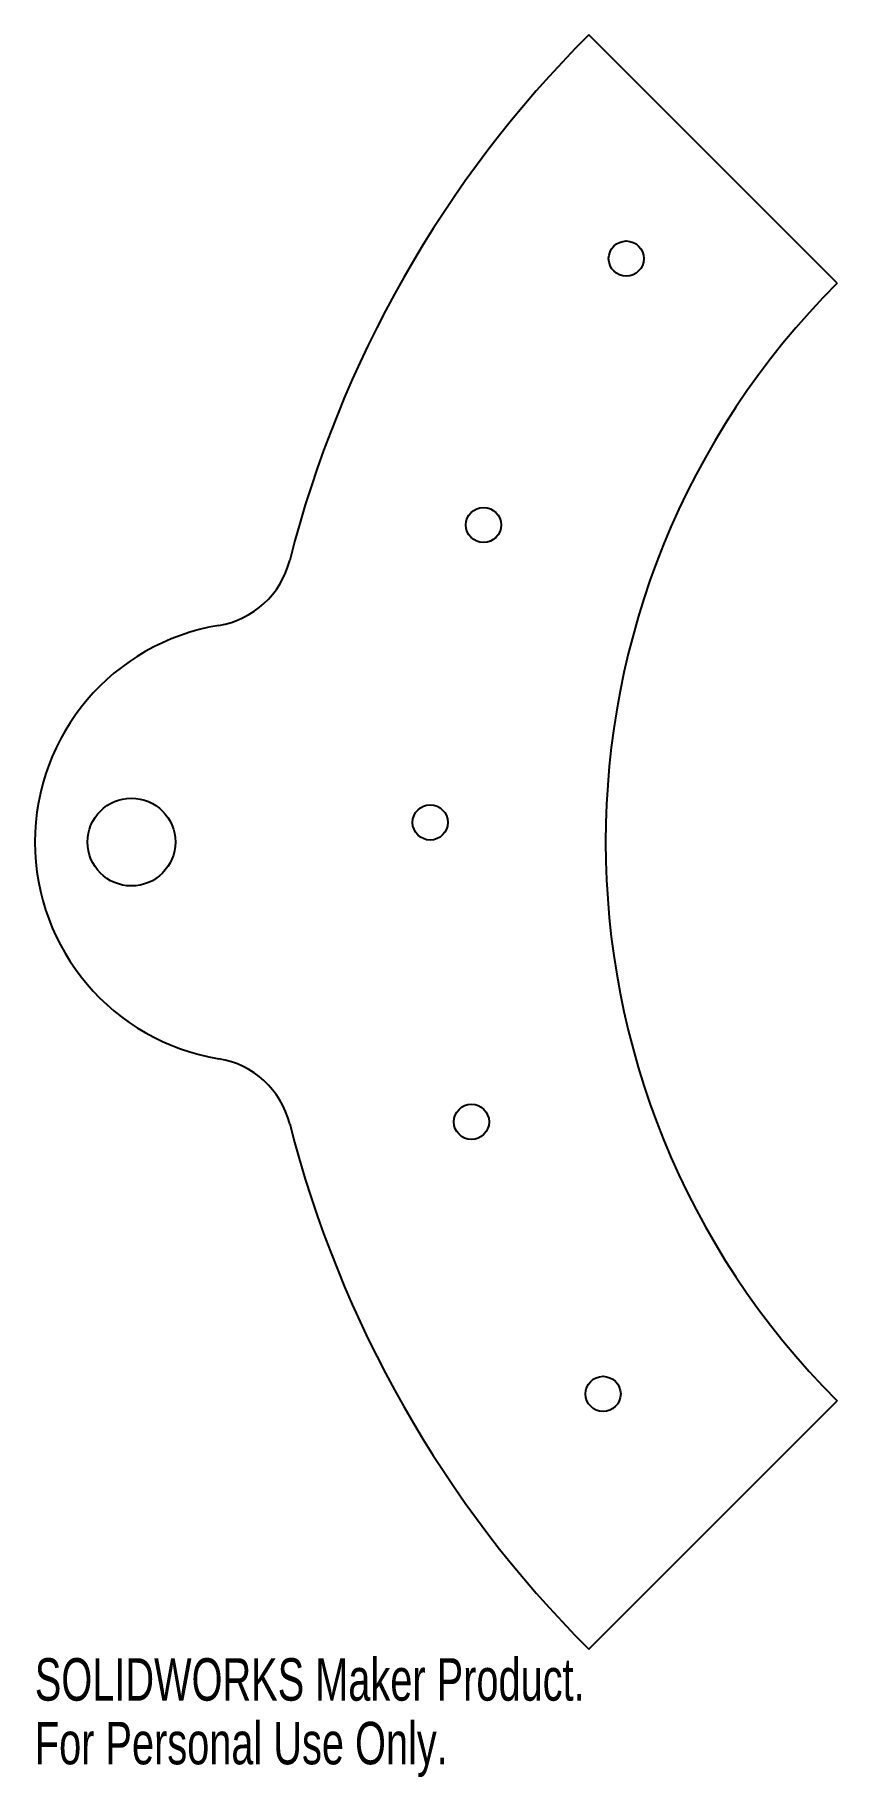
# Model space of a CAD drawing. Header units: millimetres. Extents: x -155 to -64, y -106 to 92.
import ezdxf

# ---------------------------------------------------------------- set-up
doc = ezdxf.new("R2010")
doc.units = ezdxf.units.MM
doc.styles.add('SLDTEXTSTYLE0', font='TXT', dxfattribs={"width": 0.7})

msp = doc.modelspace()

# ---------------------------------------------------------------- linework, layer by layer
at = {"color": 7, "linetype": 'Continuous', "lineweight": 25}
for p, q in [((-63.64, 63.64), (-91.92, 91.92)), ((-91.92, -91.92), (-63.64, -63.64))]:
    msp.add_line(p, q, dxfattribs=at)
for centre, radius in [((-87.66, 66.45), 2), ((-103.91, 36.11), 2), ((-144, 0), 5), ((-109.98, 2.23), 2), ((-105.28, -31.86), 2), ((-90.29, -62.84), 2)]:
    msp.add_circle(centre, radius, dxfattribs=at)
for centre, radius, start, end in [((0, 0), 130, 135, 165.718), ((0, 0), 90, 135, 225), ((-135.67, 34.54), 10, 279.3281, 345.718), ((-130, 0), 25, 99.3281, 260.6719), ((-135.67, -34.54), 10, 14.282, 80.6719), ((0, 0), 130, 194.282, 225)]:
    msp.add_arc(centre, radius, start, end, dxfattribs=at)

# ---------------------------------------------------------------- texts
at = {"color": 7, "linetype": 'Continuous', "char_height": 4.8336, "attachment_point": 1, "style": 'SLDTEXTSTYLE0'}
for s, insert in [('SOLIDWORKS Maker Product.', (-155, -92.94)), ('For Personal Use Only.', (-155, -100.19))]:
    msp.add_mtext(s, dxfattribs=dict(at, insert=insert))

doc.saveas('drawing.dxf')
